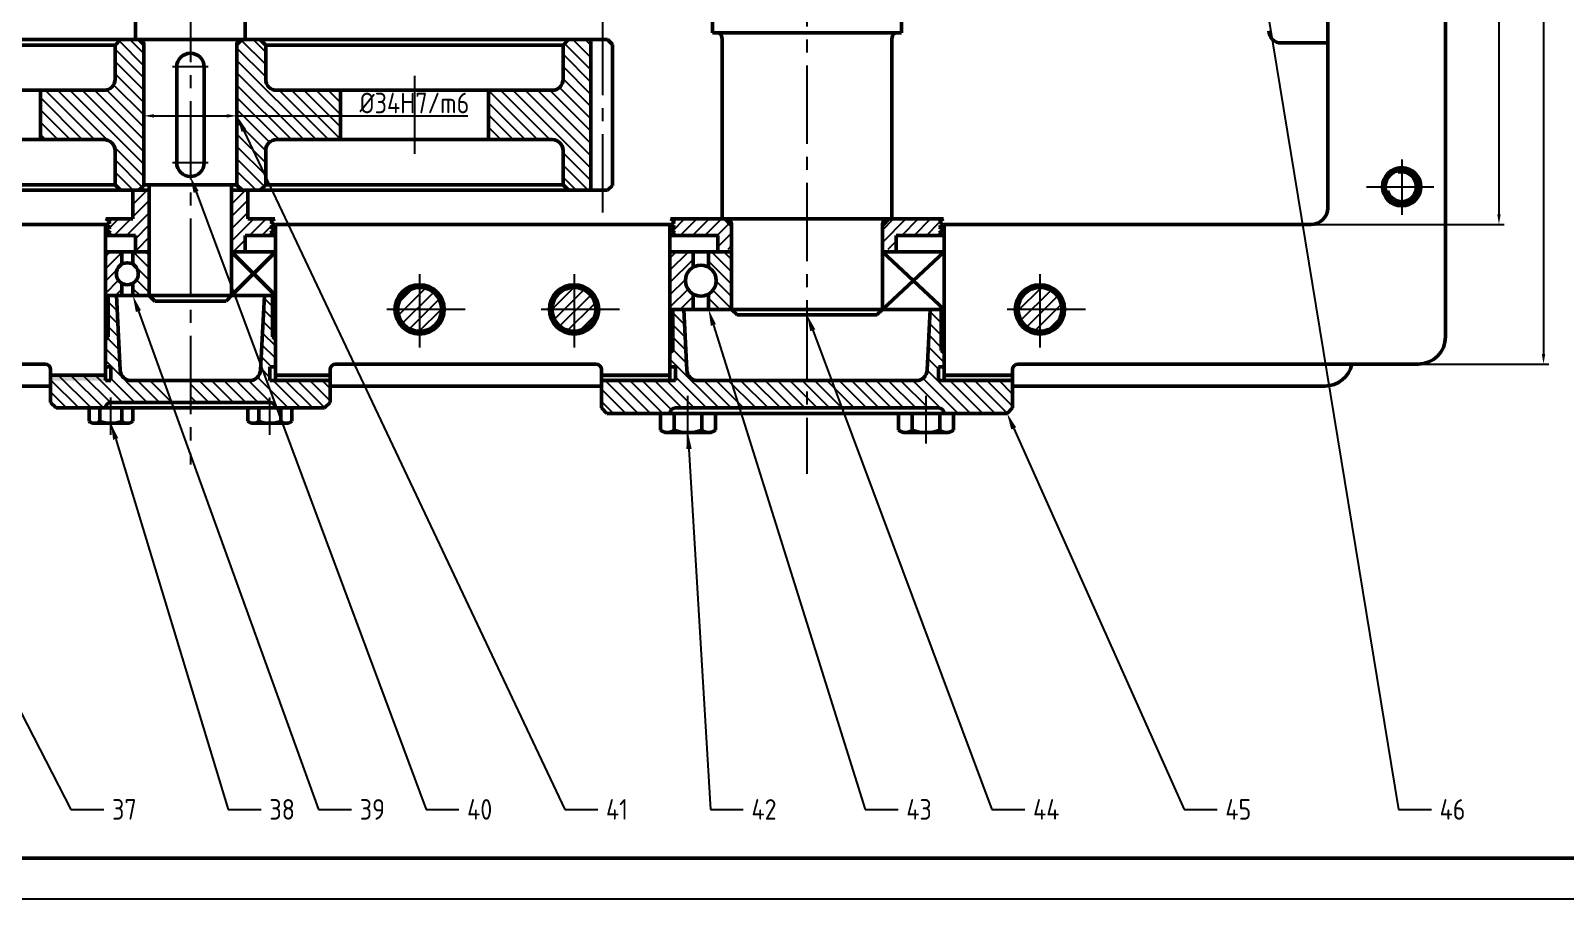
# Model space of a CAD drawing. Header units: millimetres. Extents: x -3078 to 425, y -739 to 825.
# Drawn here: x -2823.3 to -2450, y -211.8 to -0.3 of the extents above; entities that cross this region are included whole.
import ezdxf
from ezdxf import colors
from ezdxf.entities.mleader import LeaderData, LeaderLine
from ezdxf.math import Vec2, Vec3

# ---------------------------------------------------------------- set-up
doc = ezdxf.new("R2010")
doc.units = ezdxf.units.MM
doc.linetypes.add('CENTER2', pattern=[28.575, 19.05, -3.175, 3.175, -3.175])
doc.layers.add('中心线', color=1, linetype='CENTER2')
doc.layers.add('细实线', color=7, linetype='Continuous')
doc.layers.add('图层1', color=7, linetype='Continuous', lineweight=50)
doc.layers.add('粗实线', color=7, linetype='Continuous', lineweight=50)
doc.styles.add('公差', font='gbenor.shx', dxfattribs={"height": 5})
doc.styles.add('标注', font='isocp.shx', dxfattribs={"oblique": 15, "height": 5, "bigfont": 'gbcbig.shx'})
doc.dimstyles.new('1比1.5', dxfattribs={"dimtxt": 5, "dimasz": 2.5, "dimexe": 1.25, "dimexo": 0.625, "dimtad": 1, "dimlfac": 1.5, "dimdsep": 46, "dimtxsty": '标注', "dimcen": 2.5, "dimadec": 0, "dimazin": 0, "dimtfac": 1, "dimtmove": 0, "dimatfit": 3, "dimfxl": 1, "dimarcsym": 0})
pattern_1 = [(135, (-3048.1508, 288.3801), (-1.4967094, -1.4967094), [])]
pattern_2 = [(45, (-3048.1508, 288.3801), (-1.496709, 1.496709), [])]

# ---------------------------------------------------------------- blocks, each defined once
blk = doc.blocks.new('*U1')
at = {"layer": '中心线', "color": 0, "linetype": 'CENTER2', "transparency": 16777216}
blk.add_line((0, 9.5), (0, -9.5), dxfattribs=at)
blk = doc.blocks.new('*D62')
at = {"layer": 'Defpoints', "color": 0, "transparency": 16777216}
for p in [(-2511.8, 70.82), (-2511.8, -47.51), (-2466.14, -47.51)]:
    blk.add_point(p, dxfattribs=at)
at = {"layer": '细实线', "color": 0, "lineweight": -2, "transparency": 16777216}
for p, q in [((-2511.18, 70.82), (-2464.89, 70.82)), ((-2466.14, 68.32), (-2466.14, -45.01)), ((-2511.18, -47.51), (-2464.89, -47.51))]:
    blk.add_line(p, q, dxfattribs=at)
at = {"layer": '细实线', "color": 0, "transparency": 16777216}
for points in [[(-2466.56, 68.32), (-2465.72, 68.32), (-2466.14, 70.82)], [(-2466.56, -45.01), (-2465.72, -45.01), (-2466.14, -47.51)]]:
    blk.add_solid(points, dxfattribs=at)
at = {"layer": '细实线', "color": 0, "transparency": 16777216, "insert": (-2469.26, 11.66), "char_height": 5, "attachment_point": 5, "rotation": 90, "style": '标注'}
blk.add_mtext('177.5', dxfattribs=at)
blk = doc.blocks.new('*D63')
at = {"layer": 'Defpoints', "color": 0, "transparency": 16777216}
for p in [(-2501.8, 104.82), (-2501.8, -81.51), (-2455.29, -81.51)]:
    blk.add_point(p, dxfattribs=at)
at = {"layer": '细实线', "color": 0, "lineweight": -2, "transparency": 16777216}
for p, q in [((-2501.18, 104.82), (-2454.04, 104.82)), ((-2455.29, 102.32), (-2455.29, -79.01)), ((-2501.18, -81.51), (-2454.04, -81.51))]:
    blk.add_line(p, q, dxfattribs=at)
at = {"layer": '细实线', "color": 0, "transparency": 16777216}
for points in [[(-2455.71, 102.32), (-2454.88, 102.32), (-2455.29, 104.82)], [(-2455.71, -79.01), (-2454.88, -79.01), (-2455.29, -81.51)]]:
    blk.add_solid(points, dxfattribs=at)
at = {"layer": '细实线', "color": 0, "transparency": 16777216, "insert": (-2458.42, 11.66), "char_height": 5, "attachment_point": 5, "rotation": 90, "style": '标注'}
blk.add_mtext('279.5', dxfattribs=at)
blk = doc.blocks.new('*D73')
at = {"layer": 'Defpoints', "color": 0, "transparency": 16777216}
for p in [(-2773.13, -21.08), (-2795.8, -37.84), (-2773.13, -37.84)]:
    blk.add_point(p, dxfattribs=at)
at = {"layer": '细实线', "color": 0, "lineweight": -2, "transparency": 16777216}
for p, q in [((-2795.8, -37.22), (-2795.8, -19.83)), ((-2793.3, -21.08), (-2775.63, -21.08)), ((-2773.13, -37.22), (-2773.13, -19.83)), ((-2773.13, -21.08), (-2716.95, -21.08))]:
    blk.add_line(p, q, dxfattribs=at)
at = {"layer": '细实线', "color": 0, "transparency": 16777216}
for points in [[(-2793.3, -20.66), (-2793.3, -21.5), (-2795.8, -21.08)], [(-2775.63, -20.66), (-2775.63, -21.5), (-2773.13, -21.08)]]:
    blk.add_solid(points, dxfattribs=at)
at = {"layer": '细实线', "color": 0, "transparency": 16777216, "insert": (-2729.97, -17.95), "char_height": 5, "attachment_point": 5, "style": '公差'}
blk.add_mtext('%%C34H7/m6', dxfattribs=at)

msp = doc.modelspace()

# ---------------------------------------------------------------- hatches: boundary and pattern name
at = {"layer": '粗实线'}
h = msp.add_hatch(color=256, dxfattribs=at)
h.dxf.hatch_style = 1
h.paths.add_polyline_path([(-2805.1347, -85.5073), (-2818.4681, -85.5073), (-2818.4681, -84.174), (-2805.1347, -84.174)])
h.paths.add_polyline_path([(-2750.4681, -85.5073), (-2763.8014, -85.5073), (-2763.8014, -84.174), (-2750.4681, -84.174)])
h = msp.add_hatch(color=256, dxfattribs=at)
h.dxf.hatch_style = 1
h.paths.add_polyline_path([(-2667.8014, -85.5084), (-2684.4681, -85.5084), (-2684.4681, -84.1751), (-2667.8014, -84.1751)])
h.paths.add_polyline_path([(-2584.4681, -85.5084), (-2601.1347, -85.5084), (-2601.1347, -84.1751), (-2584.4681, -84.1751)])
at = {"layer": '细实线'}
h = msp.add_hatch(dxfattribs=at)
h.set_pattern_fill('ANSI31', color=256, scale=0.666667)
h.set_pattern_definition(pattern_2)
h.paths.add_polyline_path([(-2805.1347, 77.4927), (-2801.1347, 77.4927), (-2801.1347, 80.5166, -0.26794919), (-2802.4681, 82.826, -0.26794919), (-2801.1347, 85.1354), (-2801.1347, 88.1594), (-2805.1347, 88.1594)])
h.paths.add_polyline_path([(-2664.0514, 84.4916, -0.26794919), (-2662.1764, 87.7392), (-2662.1764, 91.4916), (-2667.8014, 91.4916), (-2667.8014, 77.4916), (-2662.1764, 77.4916), (-2662.1764, 81.244, -0.26794919)])
h.paths.add_polyline_path([(-2667.8014, -68.1751), (-2662.1764, -68.1751), (-2662.1764, -64.4227, -0.26794919), (-2664.0514, -61.1751, -0.26794919), (-2662.1764, -57.9275), (-2662.1764, -54.1751), (-2667.8014, -54.1751)])
h.paths.add_polyline_path([(-2802.4681, -59.5084, -0.26794919), (-2801.1347, -57.199), (-2801.1347, -54.1751), (-2805.1347, -54.1751), (-2805.1347, -64.8417), (-2801.1347, -64.8417), (-2801.1347, -61.8178, -0.26794919)])
h.paths.add_polyline_path([(-2931.9681, -60.5084, -0.26794919), (-2930.3014, -57.6217), (-2930.3014, -54.1751), (-2935.3014, -54.1751), (-2935.3014, -66.8417), (-2930.3014, -66.8417), (-2930.3014, -63.3952, -0.26794919)])
h = msp.add_hatch(dxfattribs=at)
h.set_pattern_fill('ANSI31', color=256, scale=0.666667, angle=90)
h.set_pattern_definition(pattern_1)
h.paths.add_polyline_path([(-2797.1347, 82.826, -0.26794919), (-2798.4681, 80.5166), (-2798.4681, 77.4927), (-2794.4681, 77.4927), (-2794.4681, 77.5173), (-2794.4681, 88.1594), (-2798.4681, 88.1594), (-2798.4681, 85.1354, -0.26794919)])
h.paths.add_polyline_path([(-2656.5514, 84.4916, -0.26794919), (-2658.4264, 81.244), (-2658.4264, 77.4916), (-2652.8014, 77.4916), (-2652.8014, 91.4916), (-2658.4264, 91.4916), (-2658.4264, 87.7392, -0.26794919)])
h.paths.add_polyline_path([(-2926.9681, -66.8417), (-2921.9681, -66.8417), (-2921.9681, -54.1751), (-2926.9681, -54.1751), (-2926.9681, -57.6217, -0.26794919), (-2925.3014, -60.5084, -0.26794919), (-2926.9681, -63.3952)])
h.paths.add_polyline_path([(-2794.4681, -54.1751), (-2798.4681, -54.1751), (-2798.4681, -57.199, -0.26794919), (-2797.1347, -59.5084, -0.26794919), (-2798.4681, -61.8178), (-2798.4681, -64.8417), (-2794.4681, -64.8417)])
h.paths.add_polyline_path([(-2652.8014, -54.1751), (-2658.4264, -54.1751), (-2658.4264, -57.9275, -0.26794919), (-2656.5514, -61.1751, -0.26794919), (-2658.4264, -64.4227), (-2658.4264, -68.1751), (-2652.8014, -68.1751)])
h = msp.add_hatch(dxfattribs=at)
h.set_pattern_fill('ANSI31', color=256, scale=0.666667, angle=90)
h.set_pattern_definition(pattern_1)
h.paths.add_polyline_path([(-2856.9681, -14.8417), (-2872.4681, -14.8417, -0.41421356), (-2875.1347, -12.1751), (-2875.1347, -3.8417), (-2876.4681, -2.5084), (-2881.2181, -2.5084), (-2881.2181, -39.1751), (-2876.4681, -39.1751), (-2875.1347, -37.8417), (-2875.1347, -29.5084, -0.41421356), (-2872.4681, -26.8417), (-2856.9681, -26.8417)])
h.paths.add_polyline_path([(-2795.8014, -3.6751), (-2796.9681, -2.5084), (-2797.8014, -2.5084), (-2801.4681, -2.5084), (-2802.8014, -3.8417), (-2802.8014, -12.1751, -0.41421356), (-2805.4681, -14.8417), (-2820.9681, -14.8417), (-2820.9681, -26.8417), (-2805.4681, -26.8417, -0.41421356), (-2802.8014, -29.5084), (-2802.8014, -37.8417), (-2801.4681, -39.1751), (-2796.9681, -39.1751), (-2795.8014, -38.0084)])
h.paths.add_polyline_path([(-2747.9681, -14.8417), (-2763.4681, -14.8417, -0.41421356), (-2766.1347, -12.1751), (-2766.1347, -3.8417), (-2767.4681, -2.5084), (-2771.9681, -2.5084), (-2773.1347, -3.6751), (-2773.1347, -38.0084), (-2771.9681, -39.1751), (-2767.4681, -39.1751), (-2766.1347, -37.8417), (-2766.1347, -29.5084, -0.41421356), (-2763.4681, -26.8417), (-2747.9681, -26.8417)])
h.paths.add_polyline_path([(-2687.0514, -2.5084), (-2692.4681, -2.5084), (-2693.8014, -3.8417), (-2693.8014, -12.1751, -0.41421356), (-2696.4681, -14.8417), (-2711.9681, -14.8417), (-2711.9681, -26.8417), (-2696.4681, -26.8417, -0.41421356), (-2693.8014, -29.5084), (-2693.8014, -37.8417), (-2692.4681, -39.1751), (-2687.0514, -39.1751)])
h.paths.add_polyline_path([(-2720.8014, 42.8249), (-2735.1347, 42.8249, -0.41421356), (-2737.8014, 45.4916), (-2737.8014, 61.1583), (-2739.1291, 62.4859), (-2745.5514, 62.4859), (-2745.5514, 11.6583), (-2737.8014, 11.6583), (-2737.8014, 22.8249, -0.41421356), (-2735.1347, 25.4916), (-2720.8014, 25.4916)])
h.paths.add_polyline_path([(-2737.8014, 11.6583), (-2745.5514, 11.6583), (-2745.5514, 5.8249), (-2739.1347, 5.8249), (-2737.8014, 7.1583)])
h.paths.add_polyline_path([(-2655.1347, 60.9916), (-2656.6347, 62.4916), (-2666.4681, 62.4916), (-2667.8014, 61.1583), (-2667.8014, 45.4916, -0.41421356), (-2670.4681, 42.8249), (-2684.8014, 42.8249), (-2684.8014, 25.4916), (-2670.4681, 25.4916, -0.41421356), (-2667.8014, 22.8249), (-2667.8014, 11.6583), (-2655.1347, 11.6583)])
h.paths.add_polyline_path([(-2655.1347, 11.6583), (-2667.8014, 11.6583), (-2667.8014, 7.1583), (-2666.4681, 5.8249), (-2656.6347, 5.8249), (-2655.1347, 7.3249)])
h.paths.add_polyline_path([(-2584.1347, 42.8249), (-2598.4681, 42.8249, -0.41421356), (-2601.1347, 45.4916), (-2601.1347, 61.1583), (-2602.4681, 62.4916), (-2612.3014, 62.4916), (-2613.8014, 60.9916), (-2613.8014, 11.6583), (-2601.1347, 11.6583), (-2601.1347, 22.8249, -0.41421356), (-2598.4681, 25.4916), (-2584.1347, 25.4916)])
h.paths.add_polyline_path([(-2601.1347, 11.6583), (-2613.8014, 11.6583), (-2613.8014, 7.3249), (-2612.3014, 5.8249), (-2602.4681, 5.8249), (-2601.1347, 7.1583)])
h.paths.add_polyline_path([(-2522.7181, 62.4916), (-2529.8014, 62.4916), (-2531.1347, 61.1583), (-2531.1347, 45.4916, -0.41421356), (-2533.8014, 42.8249), (-2548.1347, 42.8249), (-2548.1347, 25.4916), (-2533.8014, 25.4916, -0.41421356), (-2531.1347, 22.8249), (-2531.1347, 11.6583), (-2522.7181, 11.6583)])
h.paths.add_polyline_path([(-2522.7181, 11.6583), (-2531.1347, 11.6583), (-2531.1347, 7.1583), (-2529.8014, 5.8249), (-2522.7181, 5.8249)])
h = msp.add_hatch(dxfattribs=at)
h.set_pattern_fill('ANSI31', color=256, scale=0.666667)
h.set_pattern_definition(pattern_2)
h.paths.add_polyline_path([(-2794.4681, -39.1751), (-2798.4681, -39.1751), (-2798.4681, -46.1751), (-2805.0014, -46.1751), (-2803.8467, -46.8417), (-2805.0014, -47.5084), (-2803.8467, -48.1751), (-2805.0014, -48.8417), (-2803.8467, -49.5084), (-2805.0014, -50.1751), (-2797.8014, -50.1751), (-2797.8014, -53.5084), (-2794.4681, -53.5084)])
h.paths.add_polyline_path([(-2765.0894, -46.8417), (-2763.9347, -46.1751), (-2770.4681, -46.1751), (-2770.4681, -39.1751), (-2774.4681, -39.1751), (-2774.4681, -53.5084), (-2771.1347, -53.5084), (-2771.1347, -50.1751), (-2763.9347, -50.1751), (-2765.0894, -49.5084), (-2763.9347, -48.8417), (-2765.0894, -48.1751), (-2763.9347, -47.5084)])
h = msp.add_hatch(dxfattribs=at)
h.set_pattern_fill('ANSI31', color=256, scale=0.666667)
h.set_pattern_definition(pattern_2)
h.paths.add_polyline_path([(-2652.8014, -47.8417), (-2654.4681, -46.1751), (-2667.6681, -46.1751), (-2666.5134, -46.8417), (-2667.6681, -47.5084), (-2666.5134, -48.1751), (-2667.6681, -48.8417), (-2666.5134, -49.5084), (-2667.6618, -50.1715), (-2656.1347, -50.1715), (-2656.1347, -53.5084), (-2652.8014, -53.5084)])
h.paths.add_polyline_path([(-2602.4228, -48.1751), (-2601.2681, -47.5084), (-2602.4228, -46.8417), (-2601.2681, -46.1751), (-2614.4681, -46.1751), (-2616.1347, -47.8417), (-2616.1347, -53.5084), (-2612.8014, -53.5084), (-2612.8014, -50.1715), (-2601.2743, -50.1715), (-2602.4228, -49.5084), (-2601.2681, -48.8417)])
h = msp.add_hatch(dxfattribs=at)
h.set_pattern_fill('ANSI31', color=256, scale=0.666667)
h.set_pattern_definition(pattern_2)
h.paths.add_polyline_path([(-2794.4681, -53.5084), (-2797.8014, -53.5084), (-2797.8014, -54.1751), (-2794.4681, -54.1751)])
h.paths.add_polyline_path([(-2771.1347, -53.5084), (-2774.4681, -53.5084), (-2774.4681, -54.1751), (-2771.1347, -54.1751)])
h = msp.add_hatch(dxfattribs=at)
h.set_pattern_fill('ANSI31', color=256, scale=0.6667)
h.paths.add_polyline_path([(-2728.7181, -62.8417), (-2728.7181, -62.1751, 0.41421356), (-2734.7181, -68.1751), (-2734.0514, -68.1751, -0.41421356)])
h.paths.add_polyline_path([(-2728.7181, -62.8417, 0.41421356), (-2734.0514, -68.1751), (-2728.7181, -68.1751)], flags=17)
h.paths.add_polyline_path([(-2728.7181, -62.1751), (-2728.7181, -62.8417, -0.41421356), (-2723.3847, -68.1751), (-2722.7181, -68.1751, 0.41421356)])
h.paths.add_polyline_path([(-2728.7181, -62.8417), (-2728.7181, -68.1751), (-2723.3847, -68.1751, 0.41421356)], flags=17)
h.paths.add_polyline_path([(-2723.3847, -68.1751), (-2728.7181, -68.1751), (-2728.7181, -73.5084, 0.41421356)], flags=17)
h.paths.add_polyline_path([(-2728.7181, -68.1751), (-2734.0514, -68.1751, 0.41421356), (-2728.7181, -73.5084)], flags=17)
h.paths.add_polyline_path([(-2734.0514, -68.1751), (-2734.7181, -68.1751, 0.41421356), (-2728.7181, -74.1751), (-2728.7181, -73.5084, -0.41421356)])
h.paths.add_polyline_path([(-2722.7181, -68.1751), (-2723.3847, -68.1751, -0.41421356), (-2728.7181, -73.5084), (-2728.7181, -74.1751, 0.41421356)])
h = msp.add_hatch(dxfattribs=at)
h.set_pattern_fill('ANSI31', color=256, scale=0.6667)
h.paths.add_polyline_path([(-2691.1347, -62.8417), (-2691.1347, -62.1751, 0.41421356), (-2697.1347, -68.1751), (-2696.4681, -68.1751, -0.41421356)])
h.paths.add_polyline_path([(-2691.1347, -62.8417, 0.41421356), (-2696.4681, -68.1751), (-2691.1347, -68.1751)], flags=17)
h.paths.add_polyline_path([(-2691.1347, -62.8417), (-2691.1347, -68.1751), (-2685.8014, -68.1751, 0.41421356)])
h.paths.add_polyline_path([(-2691.1347, -68.1751), (-2696.4681, -68.1751, 0.41421356), (-2691.1347, -73.5084)], flags=17)
h.paths.add_polyline_path([(-2685.8014, -68.1751), (-2691.1347, -68.1751), (-2691.1347, -73.5084, 0.41421356)], flags=17)
h.paths.add_polyline_path([(-2685.1347, -68.1751), (-2685.8014, -68.1751, -0.41421356), (-2691.1347, -73.5084), (-2691.1347, -74.1751, 0.41421356)])
h.paths.add_polyline_path([(-2696.4681, -68.1751), (-2697.1347, -68.1751, 0.41421356), (-2691.1347, -74.1751), (-2691.1347, -73.5084, -0.41421356)])
h = msp.add_hatch(dxfattribs=at)
h.set_pattern_fill('ANSI31', color=256, scale=0.6667)
h.paths.add_polyline_path([(-2571.8014, -68.1751), (-2572.4681, -68.1751, -0.41421356), (-2577.8014, -73.5084), (-2577.8014, -74.1751, 0.41421356)])
h.paths.add_polyline_path([(-2572.4681, -68.1751), (-2577.8014, -68.1751), (-2577.8014, -73.5084, 0.41421356)], flags=17)
h.paths.add_polyline_path([(-2577.8014, -62.8417), (-2577.8014, -68.1751), (-2572.4681, -68.1751, 0.41421356)], flags=17)
h.paths.add_polyline_path([(-2577.8014, -68.1751), (-2583.1347, -68.1751, 0.41421356), (-2577.8014, -73.5084)], flags=17)
h.paths.add_polyline_path([(-2577.8014, -62.8417, 0.41421356), (-2583.1347, -68.1751), (-2577.8014, -68.1751)], flags=17)
h.paths.add_polyline_path([(-2583.1347, -68.1751), (-2583.8014, -68.1751, 0.41421356), (-2577.8014, -74.1751), (-2577.8014, -73.5084, -0.41421356)])
h.paths.add_polyline_path([(-2577.8014, -62.8417), (-2577.8014, -62.1751, 0.41421356), (-2583.8014, -68.1751), (-2583.1347, -68.1751, -0.41421356)])
h.paths.add_polyline_path([(-2577.8014, -62.1751), (-2577.8014, -62.8417, -0.41421356), (-2572.4681, -68.1751), (-2571.8014, -68.1751, 0.41421356)])
h = msp.add_hatch(dxfattribs=at)
h.set_pattern_fill('ANSI31', color=256, scale=0.6667, angle=90)
h.paths.add_polyline_path([(-2790.9973, -85.5073), (-2798.8981, -85.5073, -0.39965564), (-2801.5615, -82.9738), (-2802.4681, -64.8417), (-2804.4681, -64.8417), (-2804.4681, -74.8417), (-2805.1347, -75.5084), (-2805.1347, -82.174), (-2803.8014, -82.174), (-2803.8014, -85.5073), (-2805.1347, -85.5073), (-2805.1347, -84.174), (-2818.4681, -84.174), (-2818.4681, -90.8406), (-2817.1347, -92.174), (-2805.1347, -92.174, -0.41421356), (-2803.8014, -90.8406), (-2789.0692, -90.8406)])
h.paths.add_polyline_path([(-2767.3222, -81.9235), (-2767.3747, -82.9738, -0.39965564), (-2770.038, -85.5073), (-2784.4681, -85.5073), (-2784.4681, -90.8406), (-2765.1347, -90.8406, -0.41421356), (-2763.8014, -92.174), (-2763.5082, -92.174)])
h.paths.add_polyline_path([(-2750.4681, -85.5073), (-2763.8014, -85.5073), (-2765.1347, -85.5073), (-2765.1347, -82.174), (-2763.8014, -82.174), (-2763.8014, -75.5084), (-2764.4681, -74.8417), (-2764.4681, -64.8417), (-2766.4681, -64.8417), (-2767.3222, -81.9235), (-2763.5082, -92.174), (-2762.4738, -92.174), (-2759.8072, -92.174), (-2751.8014, -92.174), (-2750.4681, -90.8406)])
h.paths.add_polyline_path([(-2652.9986, -85.5084), (-2661.0647, -85.5084, -0.39965564), (-2663.7281, -82.9749), (-2664.4681, -68.1751), (-2667.1347, -68.1751), (-2667.1347, -78.1751), (-2667.8014, -78.8417), (-2667.8014, -82.1751), (-2666.4681, -82.1751), (-2666.4681, -85.5084), (-2667.8014, -85.5084), (-2684.4681, -85.5084), (-2684.4681, -92.1751), (-2683.1347, -93.5084), (-2667.8014, -93.5084, -0.41421356), (-2666.4681, -92.1751), (-2650.911, -92.1751)])
h.paths.add_polyline_path([(-2634.4681, -85.5084), (-2652.9986, -85.5084), (-2650.911, -92.1751), (-2634.4681, -92.1751)])
h.paths.add_polyline_path([(-2628.4875, -85.5084), (-2634.4681, -85.5084), (-2634.4681, -92.1751), (-2625.9956, -92.1751)])
h.paths.add_polyline_path([(-2584.4681, -85.5084), (-2601.1347, -85.5084), (-2602.4681, -85.5084), (-2602.4681, -82.1751), (-2601.1347, -82.1751), (-2601.1347, -78.8417), (-2601.8014, -78.1751), (-2601.8014, -68.1751), (-2604.4681, -68.1751), (-2605.2081, -82.9749, -0.39965564), (-2607.8714, -85.5084), (-2628.4875, -85.5084), (-2625.9956, -92.1751), (-2602.4681, -92.1751, -0.41421356), (-2601.1347, -93.5084), (-2598.8469, -93.5084), (-2585.8014, -93.5084), (-2584.4681, -92.1751)])

# ---------------------------------------------------------------- linework, layer by layer
msp.add_lwpolyline([(-3078.4892, 629.2199), (-1889.4892, 629.2199), (-1889.4892, -211.7801), (-3078.4892, -211.7801)], close=True)
at = {"layer": '中心线'}
for p, q in [((-2684.1347, -44.6128), (-2684.1347, 2.7232)), ((-2780.1388, -9.1751), (-2788.7974, -9.1751)), ((-2780.1388, -32.5084), (-2788.7974, -32.5084)), ((-2489.8014, -31.6949), (-2489.8014, -45.142)), ((-2498.3799, -38.3417), (-2481.9871, -38.3417)), ((-2728.7181, -59.6154), (-2728.7181, -77.4852)), ((-2691.1347, -59.6154), (-2691.1347, -77.4852)), ((-2577.8014, -59.6154), (-2577.8014, -77.4852)), ((-2717.6622, -68.1751), (-2739.774, -68.1751)), ((-2680.0788, -68.1751), (-2702.1906, -68.1751)), ((-2566.7455, -68.1751), (-2588.8573, -68.1751)), ((-2663.4226, -100.8643), (-2663.4226, -89.2086)), ((-2605.5136, -100.8643), (-2605.5136, -89.2086)), ((-2803.7957, -98.7194), (-2803.7957, -89.6683)), ((-2765.1405, -98.7194), (-2765.1405, -89.6683))]:
    msp.add_line(p, q, dxfattribs=at)
for points in [[(-2634.4681, 219.7783), (-2634.4681, -108.1743)], [(-2784.4681, 125.3654), (-2784.4681, -105.932)]]:
    msp.add_lwpolyline(points, dxfattribs=at)
at = {"layer": '图层1'}
msp.add_line((-3053.4892, -201.7801), (-1899.4892, -201.7801), dxfattribs=at)
at = {"layer": '粗实线'}
for p, q in [((-2479.1347, 98.1583), (-2479.1347, -74.8417)), ((-2507.8014, 66.8249), (-2507.8014, -43.5084)), ((-2507.8014, 11.6583), (-2507.8014, -18.3417)), ((-2507.8014, 11.6583), (-2507.8014, -3.3417)), ((-2797.8014, 4.1583), (-2797.8014, -2.5084)), ((-2771.1347, -2.5084), (-2771.1347, 4.1583)), ((-2657.4681, -0.8417), (-2657.4681, 5.8249)), ((-2611.4681, 5.8249), (-2611.4681, -0.8417)), ((-2882.4681, -2.5084), (-2796.9681, -2.5084)), ((-2802.8014, -3.8417), (-2801.4681, -2.5084)), ((-2796.8681, -2.5084), (-2797.8014, -2.5084)), ((-2784.4681, -2.5084), (-2797.8014, -2.5084)), ((-2796.9681, -2.5084), (-2795.8014, -3.6751)), ((-2795.8014, -3.5751), (-2795.8014, -38.0084)), ((-2784.4681, -2.5084), (-2767.4681, -2.5084)), ((-2771.9681, -2.5084), (-2773.1347, -3.6751)), ((-2773.1347, -38.0084), (-2773.1347, -3.5751)), ((-2772.0681, -2.5084), (-2771.1347, -2.5084)), ((-2766.1347, -3.8417), (-2767.4681, -2.5084)), ((-2767.4681, -2.5084), (-2692.4681, -2.5084)), ((-2693.8014, -3.8417), (-2692.4681, -2.5084)), ((-2692.4681, -2.5084), (-2682.9681, -2.5084)), ((-2687.0514, -39.1751), (-2687.0514, -2.5084)), ((-2681.8014, -3.6751), (-2682.9681, -2.5084)), ((-2681.8014, -38.0084), (-2681.8014, -3.6751)), ((-2656.4681, -0.8417), (-2657.4681, -0.8417)), ((-2611.4681, -0.8417), (-2657.4681, -0.8417)), ((-2655.1347, -46.1751), (-2655.1347, -2.1751)), ((-2613.8014, -2.1751), (-2613.8014, -46.1751)), ((-2612.4681, -0.8417), (-2611.4681, -0.8417)), ((-2507.8014, -3.3417), (-2519.1108, -3.3417)), ((-2802.8014, -3.8417), (-2875.1347, -3.8417)), ((-2802.8014, -3.8417), (-2802.8014, -12.1751)), ((-2766.1347, -3.8417), (-2766.1347, -12.1751)), ((-2766.1347, -3.8417), (-2693.8014, -3.8417)), ((-2693.8014, -12.1751), (-2693.8014, -3.8417)), ((-2787.8014, -32.5084), (-2787.8014, -9.1751)), ((-2781.1347, -9.1751), (-2781.1347, -32.5084)), ((-2805.4681, -14.8417), (-2872.4681, -14.8417)), ((-2820.9681, -14.8417), (-2820.9681, -26.8417)), ((-2763.4681, -14.8417), (-2696.4681, -14.8417)), ((-2747.9681, -14.8417), (-2747.9681, -26.8417)), ((-2711.9681, -14.8417), (-2711.9681, -26.8417)), ((-2805.4681, -26.8417), (-2872.4681, -26.8417)), ((-2802.8014, -29.5084), (-2802.8014, -37.8417)), ((-2766.1347, -29.5084), (-2766.1347, -37.8417)), ((-2763.4681, -26.8417), (-2696.4681, -26.8417)), ((-2693.8014, -37.8417), (-2693.8014, -29.5084)), ((-2794.4681, -39.1751), (-2882.4681, -39.1751)), ((-2802.8014, -37.8417), (-2875.1347, -37.8417)), ((-2801.4681, -39.1751), (-2802.8014, -37.8417)), ((-2798.4681, -46.1751), (-2798.4681, -39.1751)), ((-2796.9681, -39.1751), (-2795.8014, -38.0084)), ((-2794.8014, -37.8417), (-2795.8014, -37.8417)), ((-2795.8014, -37.8417), (-2773.1347, -37.8417)), ((-2794.4681, -54.1751), (-2794.4681, -38.1751)), ((-2774.4681, -54.1751), (-2774.4681, -38.1751)), ((-2767.4681, -39.1751), (-2774.4681, -39.1751)), ((-2774.1347, -37.8417), (-2773.1347, -37.8417)), ((-2773.4014, -37.8417), (-2773.1347, -37.8417)), ((-2771.9681, -39.1751), (-2773.1347, -38.0084)), ((-2770.4681, -46.1751), (-2770.4681, -39.1751)), ((-2767.4681, -39.1751), (-2766.1347, -37.8417)), ((-2767.4681, -39.1751), (-2692.4681, -39.1751)), ((-2766.1347, -37.8417), (-2693.8014, -37.8417)), ((-2692.4681, -39.1751), (-2693.8014, -37.8417)), ((-2682.9681, -39.1751), (-2692.4681, -39.1751)), ((-2682.9681, -39.1751), (-2681.8014, -38.0084)), ((-2878.6347, -47.5084), (-2805.1347, -47.5084)), ((-2805.1347, -85.5073), (-2805.1347, -47.5084)), ((-2805.0014, -46.1751), (-2803.8467, -46.8417)), ((-2805.0014, -46.1751), (-2798.4681, -46.1751)), ((-2805.0014, -47.5084), (-2803.8467, -46.8417)), ((-2805.0014, -47.5084), (-2803.8467, -48.1751)), ((-2805.0014, -48.8417), (-2803.8467, -48.1751)), ((-2763.9347, -46.1751), (-2770.4681, -46.1751)), ((-2763.9347, -46.1751), (-2765.0894, -46.8417)), ((-2763.9347, -47.5084), (-2765.0894, -46.8417)), ((-2763.9347, -47.5084), (-2765.0894, -48.1751)), ((-2763.9347, -48.8417), (-2765.0894, -48.1751)), ((-2763.8014, -85.5073), (-2763.8014, -47.5084)), ((-2763.8014, -47.5084), (-2667.8014, -47.5084)), ((-2667.8014, -84.1751), (-2667.8014, -47.5084)), ((-2601.2681, -46.1751), (-2667.6681, -46.1751)), ((-2667.6681, -46.1751), (-2666.5134, -46.8417)), ((-2667.6681, -47.5084), (-2666.5134, -46.8417)), ((-2667.6681, -47.5084), (-2666.5134, -48.1751)), ((-2667.6681, -48.8417), (-2666.5134, -48.1751)), ((-2654.1347, -46.1751), (-2655.1347, -46.1751)), ((-2654.4681, -46.1751), (-2652.8014, -47.8417)), ((-2652.8014, -54.1751), (-2652.8014, -47.5084)), ((-2614.4681, -46.1751), (-2616.1347, -47.8417)), ((-2616.1347, -54.1751), (-2616.1347, -47.5084)), ((-2613.8014, -46.1751), (-2614.8014, -46.1751)), ((-2601.2681, -46.1751), (-2602.4228, -46.8417)), ((-2601.2681, -47.5084), (-2602.4228, -46.8417)), ((-2601.2681, -47.5084), (-2602.4228, -48.1751)), ((-2601.2681, -48.8417), (-2602.4228, -48.1751)), ((-2601.1347, -47.5084), (-2601.1347, -84.1751)), ((-2601.1347, -47.5084), (-2511.8014, -47.5084)), ((-2805.0014, -48.8417), (-2803.8467, -49.5084)), ((-2805.0014, -50.1751), (-2803.8467, -49.5084)), ((-2805.0014, -50.1751), (-2797.8014, -50.1751)), ((-2797.8014, -54.1751), (-2797.8014, -50.1751)), ((-2763.9347, -50.1751), (-2771.1347, -50.1751)), ((-2771.1347, -54.1751), (-2771.1347, -50.1751)), ((-2763.9347, -48.8417), (-2765.0894, -49.5084)), ((-2763.9347, -50.1751), (-2765.0894, -49.5084)), ((-2667.6681, -48.8417), (-2666.5134, -49.5084)), ((-2667.6681, -50.1751), (-2666.5134, -49.5084)), ((-2667.6618, -50.1715), (-2656.1347, -50.1715)), ((-2656.1347, -54.1751), (-2656.1347, -50.1751)), ((-2601.2743, -50.1715), (-2612.8014, -50.1715)), ((-2612.8014, -54.1751), (-2612.8014, -50.1751)), ((-2601.2681, -48.8417), (-2602.4228, -49.5084)), ((-2601.2681, -50.1751), (-2602.4228, -49.5084)), ((-2794.4681, -54.1751), (-2805.1347, -54.1751)), ((-2805.1347, -54.1751), (-2805.1347, -64.8417)), ((-2801.1347, -57.199), (-2801.1347, -54.1751)), ((-2798.4681, -57.199), (-2798.4681, -54.1751)), ((-2794.4681, -54.1751), (-2794.4681, -64.8417)), ((-2763.8014, -54.1751), (-2774.4681, -54.1751)), ((-2774.4681, -54.1751), (-2774.4681, -64.8417)), ((-2774.4681, -54.1751), (-2771.1347, -54.1751)), ((-2763.8014, -64.8417), (-2774.4681, -54.1751)), ((-2763.8014, -54.1751), (-2774.4681, -64.8417)), ((-2652.8014, -54.1751), (-2667.8014, -54.1751)), ((-2662.1764, -57.9275), (-2662.1764, -54.1751)), ((-2658.4264, -57.9275), (-2658.4264, -54.1751)), ((-2652.8014, -54.1751), (-2652.8014, -68.1751)), ((-2616.1347, -54.1751), (-2601.1347, -54.1751)), ((-2616.1347, -54.1751), (-2616.1347, -68.1751)), ((-2616.1347, -54.1751), (-2612.8014, -54.1751)), ((-2601.1347, -68.1751), (-2616.1347, -54.1751)), ((-2616.1347, -68.1751), (-2601.1347, -54.1751)), ((-2801.1347, -61.8178), (-2801.1347, -64.8417)), ((-2798.4681, -61.8178), (-2798.4681, -64.8417)), ((-2805.1347, -64.8417), (-2763.8014, -64.8417)), ((-2804.4681, -64.8417), (-2804.4681, -74.8417)), ((-2804.4681, -64.8417), (-2764.4681, -64.8417)), ((-2801.5615, -82.9738), (-2802.4681, -64.8417)), ((-2794.4681, -64.8417), (-2794.4681, -64.8417)), ((-2794.4681, -64.8417), (-2793.1347, -66.1751)), ((-2793.1347, -66.1751), (-2775.8014, -66.1751)), ((-2774.4681, -64.8417), (-2775.8014, -66.1751)), ((-2774.4681, -64.8417), (-2774.4681, -64.8417)), ((-2767.3747, -82.9738), (-2766.4681, -64.8417)), ((-2764.4681, -64.8417), (-2764.4681, -74.8417)), ((-2662.1764, -64.4227), (-2662.1764, -68.1751)), ((-2658.4264, -64.4227), (-2658.4264, -68.1751)), ((-2601.1347, -68.1751), (-2667.8014, -68.1751)), ((-2652.1347, -68.1751), (-2667.8014, -68.1751)), ((-2667.1347, -68.1751), (-2667.1347, -78.1751)), ((-2663.7281, -82.9749), (-2664.4681, -68.1751)), ((-2652.8014, -68.1751), (-2652.8014, -68.1751)), ((-2652.8014, -68.1751), (-2651.4681, -69.5084)), ((-2616.1347, -68.1751), (-2652.8014, -68.1751)), ((-2651.4681, -69.5084), (-2617.4681, -69.5084)), ((-2616.1347, -68.1751), (-2617.4681, -69.5084)), ((-2616.8014, -68.1751), (-2601.1347, -68.1751)), ((-2616.1347, -68.1751), (-2616.1347, -68.1751)), ((-2605.2081, -82.9749), (-2604.4681, -68.1751)), ((-2601.1347, -68.1751), (-2604.4681, -68.1751)), ((-2601.1347, -68.1751), (-2601.8014, -68.1751)), ((-2601.8014, -68.1751), (-2601.8014, -78.1751)), ((-2804.4681, -74.8417), (-2805.1347, -75.5084)), ((-2764.4681, -74.8417), (-2763.8014, -75.5084)), ((-2667.1347, -78.1751), (-2667.8014, -78.8417)), ((-2601.8014, -78.1751), (-2601.1347, -78.8417)), ((-2860.6347, -81.5084), (-2819.7469, -81.5084)), ((-2749.1893, -81.5084), (-2685.8014, -81.5084)), ((-2583.1347, -81.5084), (-2485.8014, -81.5084)), ((-2818.4681, -90.8406), (-2818.4681, -82.8406)), ((-2818.4681, -84.174), (-2805.1347, -84.174)), ((-2805.1347, -82.174), (-2803.8014, -82.174)), ((-2803.8014, -85.5073), (-2805.1347, -85.5073)), ((-2803.8014, -82.174), (-2803.8014, -85.5073)), ((-2798.8981, -85.5073), (-2784.4681, -85.5073)), ((-2770.038, -85.5073), (-2784.4681, -85.5073)), ((-2763.8014, -82.174), (-2765.1347, -82.174)), ((-2765.1347, -82.174), (-2765.1347, -85.5073)), ((-2765.1347, -85.5073), (-2763.8014, -85.5073)), ((-2763.8014, -84.174), (-2750.4681, -84.174)), ((-2763.8014, -85.5073), (-2759.844, -85.5073)), ((-2763.8014, -85.5073), (-2750.4681, -85.5073)), ((-2750.4681, -82.8406), (-2750.4681, -90.8406)), ((-2684.4681, -92.1751), (-2684.4681, -82.8417)), ((-2684.4681, -84.1751), (-2667.8014, -84.1751)), ((-2684.4681, -85.5084), (-2667.8014, -85.5084)), ((-2667.8014, -82.1751), (-2666.4681, -82.1751)), ((-2667.8014, -84.1751), (-2667.8014, -85.5084)), ((-2666.4681, -85.5084), (-2667.8014, -85.5084)), ((-2666.4681, -82.1751), (-2666.4681, -85.5084)), ((-2634.4681, -85.5084), (-2661.0647, -85.5084)), ((-2634.4681, -85.5084), (-2607.8714, -85.5084)), ((-2601.1347, -82.1751), (-2602.4681, -82.1751)), ((-2602.4681, -82.1751), (-2602.4681, -85.5084)), ((-2602.4681, -85.5084), (-2601.1347, -85.5084)), ((-2601.1347, -84.1751), (-2584.4681, -84.1751)), ((-2601.1347, -84.1751), (-2601.1347, -85.5084)), ((-2601.1347, -85.5084), (-2584.4681, -85.5084)), ((-2584.4681, -85.5084), (-2584.4681, -82.8417)), ((-2584.4681, -85.5084), (-2584.4681, -92.1751)), ((-2861.9681, -86.8417), (-2818.4681, -86.8417)), ((-2750.4681, -86.8417), (-2684.4681, -86.8417)), ((-2584.4681, -86.8417), (-2508.4681, -86.8417)), ((-2818.4681, -90.8406), (-2817.1347, -92.174)), ((-2751.8014, -92.174), (-2817.1347, -92.174)), ((-2798.4623, -92.174), (-2809.129, -92.174)), ((-2809.129, -92.174), (-2809.129, -95.4103)), ((-2803.7957, -92.174), (-2806.4623, -92.174)), ((-2806.4623, -92.174), (-2806.4623, -95.4498)), ((-2805.1347, -92.174), (-2805.1347, -92.174)), ((-2805.1347, -92.174), (-2805.1347, -92.174)), ((-2765.1347, -90.8406), (-2803.8014, -90.8406)), ((-2803.7957, -92.174), (-2801.129, -92.174)), ((-2801.129, -92.174), (-2801.129, -95.4498)), ((-2798.4623, -95.4103), (-2798.4623, -92.174)), ((-2770.4738, -92.174), (-2759.8072, -92.174)), ((-2770.4738, -95.4103), (-2770.4738, -92.174)), ((-2765.1405, -92.174), (-2767.8072, -92.174)), ((-2767.8072, -92.174), (-2767.8072, -95.4498)), ((-2765.1405, -92.174), (-2762.4738, -92.174)), ((-2763.8014, -92.174), (-2763.8014, -92.174)), ((-2762.4738, -92.174), (-2762.4738, -95.4498)), ((-2759.8072, -92.174), (-2759.8072, -95.4103)), ((-2750.4681, -90.8406), (-2751.8014, -92.174)), ((-2684.4681, -92.1751), (-2683.1347, -93.5084)), ((-2666.4681, -92.1751), (-2602.4681, -92.1751)), ((-2584.4681, -92.1751), (-2585.8014, -93.5084)), ((-2807.7957, -95.9073), (-2799.7957, -95.9073)), ((-2761.1405, -95.9073), (-2769.1405, -95.9073)), ((-2585.8014, -93.5084), (-2683.1347, -93.5084)), ((-2670.0893, -93.5084), (-2670.0893, -97.5539)), ((-2670.0893, -97.5539), (-2670.0893, -93.5084)), ((-2670.0893, -93.5084), (-2656.7559, -93.5084)), ((-2634.4681, -93.5084), (-2667.8014, -93.5084)), ((-2667.8014, -93.5084), (-2667.8014, -93.5084)), ((-2667.8014, -93.5084), (-2667.8014, -93.5084)), ((-2666.7559, -93.5084), (-2666.7559, -97.6032)), ((-2660.0893, -93.5084), (-2660.0893, -97.6032)), ((-2656.7559, -97.5539), (-2656.7559, -93.5084)), ((-2612.1802, -97.5539), (-2612.1802, -93.5084)), ((-2598.8469, -93.5084), (-2612.1802, -93.5084)), ((-2608.8469, -93.5084), (-2608.8469, -97.6032)), ((-2602.1802, -93.5084), (-2602.1802, -97.6032)), ((-2601.1347, -93.5084), (-2601.1347, -93.5084)), ((-2598.8469, -93.5084), (-2598.8469, -97.5539)), ((-2598.8469, -97.5539), (-2598.8469, -93.5084)), ((-2668.4226, -98.1751), (-2658.4226, -98.1751)), ((-2600.5136, -98.1751), (-2610.5136, -98.1751))]:
    msp.add_line(p, q, dxfattribs=at)
for centre, radius in [((-2489.8014, -38.3417), 4.6667), ((-2489.8014, -38.3417), 4), ((-2799.8014, -59.5084), 2.6667), ((-2660.3014, -61.1751), 3.75), ((-2728.7181, -68.1751), 6), ((-2728.7181, -68.1751), 5.3333), ((-2691.1347, -68.1751), 6), ((-2691.1347, -68.1751), 5.3333), ((-2577.8014, -68.1751), 6), ((-2577.8014, -68.1751), 5.3333)]:
    msp.add_circle(centre, radius, dxfattribs=at)
for centre, radius, start, end in [((-2796.8681, -3.5751), 1.0667, 0, 90), ((-2772.0681, -3.5751), 1.0667, 90, 180), ((-2656.4681, -2.1751), 1.3333, 0, 90), ((-2612.4681, -2.1751), 1.3333, 90, 180), ((-2519.1108, -0.3417), 3, 180, 270), ((-2784.4681, -9.1751), 3.3333, 0, 180), ((-2805.4681, -12.1751), 2.6667, 270, 0), ((-2763.4681, -12.1751), 2.6667, 180, 270), ((-2696.4681, -12.1751), 2.6667, 270, 0), ((-2805.4681, -29.5084), 2.6667, 0, 90), ((-2763.4681, -29.5084), 2.6667, 90, 180), ((-2696.4681, -29.5084), 2.6667, 0, 90), ((-2784.4681, -32.5084), 3.3333, 180, 0), ((-2794.8014, -38.1751), 0.3333, 0, 90), ((-2774.1347, -38.1751), 0.3333, 90, 180), ((-2511.8014, -43.5084), 4, 270, 0), ((-2654.1347, -47.5084), 1.3333, 0, 90), ((-2614.8014, -47.5084), 1.3333, 90, 180), ((-2485.8014, -74.8417), 6.6667, 270, 0), ((-2819.8014, -82.8406), 1.3333, 0, 90), ((-2749.1347, -82.8406), 1.3333, 90, 180), ((-2685.8014, -82.8417), 1.3333, 0, 90), ((-2583.1347, -82.8417), 1.3333, 90, 180), ((-2508.4681, -80.1751), 6.6667, 270, 348.463041), ((-2798.8981, -82.8406), 2.6667, 182.862405, 270), ((-2770.038, -82.8406), 2.6667, 270, 357.137595), ((-2661.0647, -82.8417), 2.6667, 182.862405, 270), ((-2607.8714, -82.8417), 2.6667, 270, 357.137595), ((-2803.8014, -92.174), 1.3333, 90, 180), ((-2765.1347, -92.174), 1.3333, 0, 90), ((-2666.4681, -93.5084), 1.3333, 90, 180), ((-2602.4681, -93.5084), 1.3333, 0, 90), ((-2807.7957, -93.8701), 2.0372, 229.117608, 310.882392), ((-2803.7957, -87.9073), 8, 250.528779, 289.471221), ((-2799.7957, -93.8701), 2.0372, 229.117608, 310.882392), ((-2769.1405, -93.8701), 2.0372, 229.117608, 310.882392), ((-2765.1405, -87.9073), 8, 250.528779, 289.471221), ((-2761.1405, -93.8701), 2.0372, 229.117608, 310.882392), ((-2668.4226, -95.6286), 2.5464, 229.117608, 310.882392), ((-2663.4226, -88.1751), 10, 250.528779, 289.471221), ((-2658.4226, -95.6286), 2.5464, 229.117608, 310.882392), ((-2610.5136, -95.6286), 2.5464, 229.117608, 310.882392), ((-2605.5136, -88.1751), 10, 250.528779, 289.471221), ((-2600.5136, -95.6286), 2.5464, 229.117608, 310.882392)]:
    msp.add_arc(centre, radius, start, end, dxfattribs=at)
at = {"layer": '细实线'}
msp.add_arc((-2489.8014, -38.3417), 3.4, 195, 105, dxfattribs=at)

# ---------------------------------------------------------------- block references
at = {"layer": '中心线', "linetype": 'CENTER2'}
msp.add_blockref('*U1', (-2729.9681, -20.8417), dxfattribs=at)

# ---------------------------------------------------------------- dimensions: what is measured, and where the dimension line sits
at = {"layer": '细实线'}
for base, p1, p2, picture, middle in [((-2455.2949, -81.5084), (-2501.8014, 104.8249), (-2501.8014, -81.5084), '*D63', (-2458.4204, 11.6583)), ((-2466.1395, -47.5084), (-2511.8014, 70.8249), (-2511.8014, -47.5084), '*D62', (-2469.2645, 11.6583))]:
    dim = msp.add_linear_dim(base=base, p1=p1, p2=p2, angle=90, dimstyle='1比1.5', dxfattribs=at)
    dim.commit()
    dim.dimension.update_dxf_attribs({"geometry": picture, "text_midpoint": middle})
dim = msp.add_linear_dim(base=(-2773.1347, -21.0791), p1=(-2795.8014, -37.8417), p2=(-2773.1347, -37.8417), text='%%C<>H7/m6', dimstyle='1比1.5', override={"dimtxsty": '公差'}, dxfattribs=at)
dim.commit()
dim.dimension.update_dxf_attribs({"geometry": '*D73', "text_midpoint": (-2729.9681, -21.0791), "dimtype": 160})

# ---------------------------------------------------------------- leaders
ml = msp.add_multileader_mtext('Standard', dxfattribs=at)
ml.set_content('46', color=256, style='公差')
ml.set_leader_properties()
ml.build(insert=Vec2(0, 0))
ctx = ml.context
ctx.base_point, ctx.char_height, ctx.plane_origin = Vec3(-2482.5765, -189.8912), 5, Vec3(-2522.7181, 5.8249)
notes = []
notes.append((ctx, [(0, (1, 1, 0), (-2490.5765, -189.8912), (1, 0), 8, [(0, [(-2522.7181, 5.8249)], 0, [])])]))
ctx.mtext.insert, ctx.mtext.flow_direction = Vec3(-2480.5765, -187.3912), 5
ml = msp.add_multileader_mtext('Standard', dxfattribs=at)
ml.set_content('41', color=256, style='公差')
ml.set_leader_properties()
ml.build(insert=Vec2(0, 0))
ctx = ml.context
ctx.base_point, ctx.char_height, ctx.plane_origin = Vec3(-2685.3706, -189.8912), 5, Vec3(-2773.1347, -21.0791)
notes.append((ctx, [(0, (1, 1, 0), (-2693.3706, -189.8912), (1, 0), 8, [(0, [(-2773.1347, -21.0791)], 0, [])])]))
ctx.mtext.insert, ctx.mtext.flow_direction = Vec3(-2683.3706, -187.3912), 5
ml = msp.add_multileader_mtext('Standard', dxfattribs=at)
ml.set_content('40', color=256, style='公差')
ml.set_leader_properties()
ml.build(insert=Vec2(0, 0))
ctx = ml.context
ctx.base_point, ctx.char_height, ctx.plane_origin = Vec3(-2719.15, -189.8912), 5, Vec3(-2784.4681, -35.8417)
notes.append((ctx, [(0, (1, 1, 0), (-2727.15, -189.8912), (1, 0), 8, [(0, [(-2784.4681, -35.8417)], 0, [])])]))
ctx.mtext.insert, ctx.mtext.width, ctx.mtext.flow_direction = Vec3(-2717.15, -187.3912), 10.431226, 5
ml = msp.add_multileader_mtext('Standard', dxfattribs=at)
ml.set_content('39', color=256, style='公差')
ml.set_leader_properties()
ml.build(insert=Vec2(0, 0))
ctx = ml.context
ctx.base_point, ctx.char_height, ctx.plane_origin = Vec3(-2745.2616, -189.8912), 5, Vec3(-2798.4681, -64.8417)
notes.append((ctx, [(0, (1, 1, 0), (-2753.2616, -189.8912), (1, 0), 8, [(0, [(-2798.4681, -64.8417)], 0, [])])]))
ctx.mtext.insert, ctx.mtext.flow_direction = Vec3(-2743.2616, -187.3912), 5
ml = msp.add_multileader_mtext('Standard', dxfattribs=at)
ml.set_content('43', color=256, style='公差')
ml.set_leader_properties()
ml.build(insert=Vec2(0, 0))
ctx = ml.context
ctx.base_point, ctx.char_height, ctx.plane_origin = Vec3(-2612.3121, -189.8912), 5, Vec3(-2658.4264, -68.1751)
notes.append((ctx, [(0, (1, 1, 0), (-2620.3121, -189.8912), (1, 0), 8, [(0, [(-2658.4264, -68.1751)], 0, [])])]))
ctx.mtext.insert, ctx.mtext.flow_direction = Vec3(-2610.3121, -187.3912), 5
ml = msp.add_multileader_mtext('Standard', dxfattribs=at)
ml.set_content('44', color=256, style='公差')
ml.set_leader_properties()
ml.build(insert=Vec2(0, 0))
ctx = ml.context
ctx.base_point, ctx.char_height, ctx.plane_origin = Vec3(-2581.4708, -189.8912), 5, Vec3(-2634.4681, -69.5084)
notes.append((ctx, [(0, (1, 1, 0), (-2589.4708, -189.8912), (1, 0), 8, [(0, [(-2634.4681, -69.5084)], 0, [])])]))
ctx.mtext.insert, ctx.mtext.flow_direction = Vec3(-2579.4708, -187.3912), 5
ml = msp.add_multileader_mtext('Standard', dxfattribs=at)
ml.set_content('37', color=256, style='公差')
ml.set_leader_properties()
ml.build(insert=Vec2(0, 0))
ctx = ml.context
ctx.base_point, ctx.char_height, ctx.plane_origin = Vec3(-2805.5113, -189.8912), 5, Vec3(-2863.3014, -93.5084)
notes.append((ctx, [(0, (1, 1, 0), (-2813.5113, -189.8912), (1, 0), 8, [(0, [(-2863.3014, -93.5084)], 0, [])])]))
ctx.mtext.insert, ctx.mtext.flow_direction = Vec3(-2803.5113, -187.3912), 5
ml = msp.add_multileader_mtext('Standard', dxfattribs=at)
ml.set_content('38', color=256, style='公差')
ml.set_leader_properties()
ml.build(insert=Vec2(0, 0))
ctx = ml.context
ctx.base_point, ctx.char_height, ctx.plane_origin = Vec3(-2767.2486, -189.8912), 5, Vec3(-2803.7957, -95.9073)
notes.append((ctx, [(0, (1, 1, 0), (-2775.2486, -189.8912), (1, 0), 8, [(0, [(-2803.7957, -95.9073)], 0, [])])]))
ctx.mtext.insert, ctx.mtext.flow_direction = Vec3(-2765.2486, -187.3912), 5
ml = msp.add_multileader_mtext('Standard', dxfattribs=at)
ml.set_content('45', color=256, style='公差')
ml.set_leader_properties()
ml.build(insert=Vec2(0, 0))
ctx = ml.context
ctx.base_point, ctx.char_height, ctx.plane_origin = Vec3(-2534.7033, -189.8912), 5, Vec3(-2585.8014, -93.5084)
notes.append((ctx, [(0, (1, 1, 0), (-2542.7033, -189.8912), (1, 0), 8, [(0, [(-2585.8014, -93.5084)], 0, [])])]))
ctx.mtext.insert, ctx.mtext.flow_direction = Vec3(-2532.7033, -187.3912), 5
ml = msp.add_multileader_mtext('Standard', dxfattribs=at)
ml.set_content('42', color=256, style='公差')
ml.set_leader_properties()
ml.build(insert=Vec2(0, 0))
ctx = ml.context
ctx.base_point, ctx.char_height, ctx.plane_origin = Vec3(-2649.979, -189.8912), 5, Vec3(-2663.4226, -98.1751)
notes.append((ctx, [(1, (1, 1, 0), (-2657.979, -189.8912), (1, 0), 8, [(0, [(-2663.4226, -98.1751)], 0, [])])]))
ctx.mtext.insert, ctx.mtext.width, ctx.mtext.flow_direction = Vec3(-2647.979, -187.3912), 5.172589, 5
for ctx, leaders in notes:
    for number, flags, end, landing, length, lines in leaders:
        leader = LeaderData()
        leader.index, (leader.has_last_leader_line, leader.has_dogleg_vector, leader.attachment_direction) = number, flags
        leader.last_leader_point, leader.dogleg_vector, leader.dogleg_length = Vec3(end), Vec3(landing), length
        for number, points, colour, breaks in lines:
            line = LeaderLine()
            line.index, line.vertices, line.color, line.breaks = number, Vec3.list(points), colors.encode_raw_color(colour), breaks
            leader.lines.append(line)
        ctx.leaders.append(leader)

doc.saveas('drawing.dxf')
